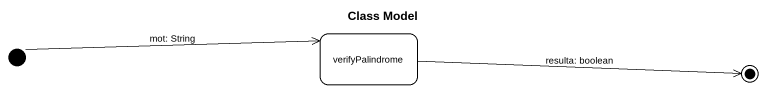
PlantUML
@startuml
title Class Model
hide empty description
state verifyPalindrome
[*] -right-> verifyPalindrome : mot: String
verifyPalindrome -right-> [*] : resulta: boolean
@enduml
